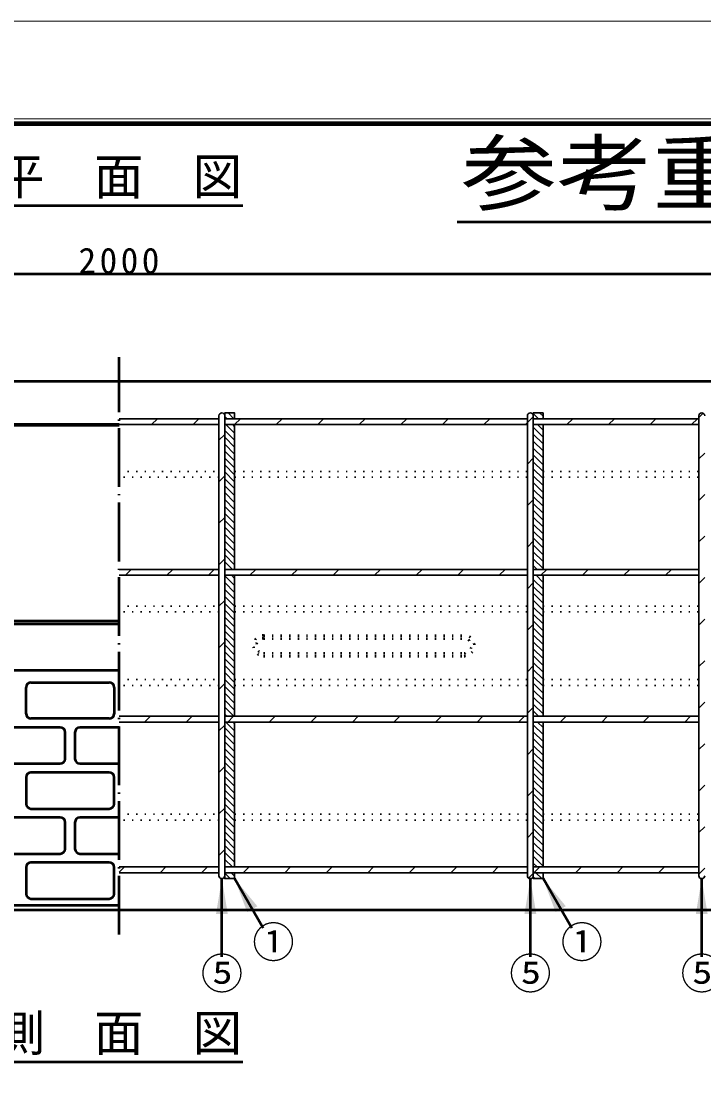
# Model space of a CAD drawing. Units: millimetres, scale not verified. Extents: x -2102 to 2102, y -1485 to 1485.
# Drawn here: x 731 to 1428, y 406 to 1485 of the extents above; entities that cross this region are included whole.
import ezdxf
from ezdxf.enums import TextEntityAlignment as Align

# ---------------------------------------------------------------- set-up
doc = ezdxf.new("R2010")
doc.units = ezdxf.units.MM
doc.header["$LTSCALE"] = 5
doc.linetypes.add('DOTTED', pattern=[1.75, 0.25, -1.5])
doc.linetypes.add('LONG_DASHED_DOTTED', pattern=[15.25, 12, -1.5, 0.25, -1.5])
doc.layers.add('0-0_V-nasSTD', color=7, linetype='Continuous', lineweight=35)
doc.layers.add('0-1_0', color=7, linetype='Continuous', lineweight=50)
doc.styles.add('ＭＳ ゴシック', font='')
doc.styles.get('ＭＳ ゴシック').set_extended_font_data('MS Gothic')

msp = doc.modelspace()

# ---------------------------------------------------------------- linework, layer by layer
at = {"layer": '0-0_V-nasSTD'}
for p, q in [((938.762, 1080.892), (940.994, 1078.66)), ((942.066, 1084.66), (948.066, 1078.66)), ((1253.762, 1084.66), (1253.762, 1081.66)), ((1253.762, 1084.09), (1259.193, 1078.66)), ((1260.264, 1084.66), (1263.762, 1081.161)), ((939.923, 1072.66), (948.762, 1063.821)), ((946.994, 1072.66), (948.762, 1070.892)), ((1253.762, 1069.948), (1263.762, 1059.948)), ((1258.121, 1072.66), (1263.762, 1067.019)), ((938.762, 1066.75), (948.762, 1056.75)), ((938.762, 1059.679), (948.762, 1049.679)), ((1253.762, 1062.877), (1263.762, 1052.877)), ((938.762, 1052.607), (948.762, 1042.607)), ((1253.762, 1055.806), (1263.762, 1045.806)), ((1253.762, 1048.734), (1263.762, 1038.734)), ((938.762, 1045.536), (948.762, 1035.536)), ((938.762, 1038.465), (948.762, 1028.465)), ((1253.762, 1041.663), (1263.762, 1031.663)), ((938.762, 1031.394), (948.762, 1021.394)), ((1253.762, 1034.592), (1263.762, 1024.592)), ((1253.762, 1027.521), (1263.762, 1017.521)), ((938.762, 1024.323), (948.762, 1014.323)), ((938.762, 1017.252), (948.762, 1007.252)), ((1253.762, 1020.45), (1263.762, 1010.45)), ((938.762, 1010.181), (948.762, 1000.181)), ((1253.762, 1013.379), (1263.762, 1003.379)), ((1253.762, 1006.308), (1263.762, 996.308)), ((938.762, 1003.11), (948.762, 993.11)), ((938.762, 996.039), (948.762, 986.039)), ((1253.762, 999.237), (1263.762, 989.237)), ((938.762, 988.968), (948.762, 978.968)), ((938.762, 981.897), (948.762, 971.897)), ((1253.762, 992.166), (1263.762, 982.166)), ((1253.762, 985.095), (1263.762, 975.095)), ((938.762, 974.826), (948.762, 964.826)), ((1253.762, 978.024), (1263.762, 968.024)), ((938.762, 967.755), (948.762, 957.755)), ((938.762, 960.684), (948.762, 950.684)), ((1253.762, 970.953), (1263.762, 960.953)), ((1253.762, 963.882), (1263.762, 953.882)), ((938.762, 953.613), (948.762, 943.613)), ((1253.762, 956.811), (1263.762, 946.811)), ((1253.762, 949.74), (1263.762, 939.74)), ((938.762, 946.541), (948.762, 936.541)), ((938.762, 939.47), (948.762, 929.47)), ((1253.762, 942.668), (1263.762, 932.668)), ((938.762, 932.399), (946.502, 924.66)), ((1253.762, 935.597), (1263.762, 925.597)), ((1253.762, 928.526), (1257.629, 924.66)), ((938.762, 925.328), (939.431, 924.66)), ((938.762, 918.257), (948.762, 908.257)), ((945.431, 918.66), (948.762, 915.328)), ((1256.558, 918.66), (1263.762, 911.455)), ((1263.629, 918.66), (1263.762, 918.526)), ((938.762, 911.186), (948.762, 901.186)), ((1253.762, 914.384), (1263.762, 904.384)), ((1253.762, 907.313), (1263.762, 897.313)), ((938.762, 904.115), (948.762, 894.115)), ((938.762, 897.044), (948.762, 887.044)), ((1253.762, 900.242), (1263.762, 890.242)), ((938.762, 889.973), (948.762, 879.973)), ((1253.762, 893.171), (1263.762, 883.171)), ((1253.762, 886.1), (1263.762, 876.1)), ((938.762, 882.902), (948.762, 872.902)), ((938.762, 875.831), (948.762, 865.831)), ((1253.762, 879.029), (1263.762, 869.029)), ((938.762, 868.76), (948.762, 858.76)), ((1253.762, 871.958), (1263.762, 861.958)), ((1253.762, 864.887), (1263.762, 854.887)), ((938.762, 861.689), (948.762, 851.689)), ((938.762, 854.618), (948.762, 844.618)), ((1253.762, 857.816), (1263.762, 847.816)), ((938.762, 847.547), (948.762, 837.547)), ((1253.762, 850.745), (1263.762, 840.745)), ((1253.762, 843.674), (1263.762, 833.674)), ((938.762, 840.475), (948.762, 830.475)), ((938.762, 833.404), (948.762, 823.404)), ((1253.762, 836.602), (1263.762, 826.602)), ((938.762, 826.333), (948.762, 816.333)), ((1253.762, 829.531), (1263.762, 819.531)), ((1253.762, 822.46), (1263.762, 812.46)), ((938.762, 819.262), (948.762, 809.262)), ((938.762, 812.191), (948.762, 802.191)), ((1253.762, 815.389), (1263.762, 805.389)), ((938.762, 805.12), (948.762, 795.12)), ((1253.762, 808.318), (1263.762, 798.318)), ((1253.762, 801.247), (1263.762, 791.247)), ((938.762, 798.049), (948.762, 788.049)), ((938.762, 790.978), (948.762, 780.978)), ((1253.762, 794.176), (1263.762, 784.176)), ((938.762, 783.907), (948.01, 774.66)), ((938.762, 776.836), (940.939, 774.66)), ((1253.762, 787.105), (1263.762, 777.105)), ((1253.762, 780.034), (1259.137, 774.66)), ((939.867, 768.66), (948.762, 759.765)), ((946.939, 768.66), (948.762, 766.836)), ((1258.066, 768.66), (1263.762, 762.963)), ((938.762, 762.694), (948.762, 752.694)), ((938.762, 755.623), (948.762, 745.623)), ((1253.762, 765.892), (1263.762, 755.892)), ((1253.762, 758.821), (1263.762, 748.821)), ((938.762, 748.552), (948.762, 738.552)), ((1253.762, 751.75), (1263.762, 741.75)), ((1253.762, 744.679), (1263.762, 734.679)), ((938.762, 741.481), (948.762, 731.481)), ((938.762, 734.409), (948.762, 724.409)), ((1253.762, 737.607), (1263.762, 727.607)), ((938.762, 727.338), (948.762, 717.338)), ((1253.762, 730.536), (1263.762, 720.536)), ((1253.762, 723.465), (1263.762, 713.465)), ((938.762, 720.267), (948.762, 710.267)), ((938.762, 713.196), (948.762, 703.196)), ((1253.762, 716.394), (1263.762, 706.394)), ((938.762, 706.125), (948.762, 696.125)), ((1253.762, 709.323), (1263.762, 699.323)), ((1253.762, 702.252), (1263.762, 692.252)), ((938.762, 699.054), (948.762, 689.054)), ((938.762, 691.983), (948.762, 681.983)), ((1253.762, 695.181), (1263.762, 685.181)), ((938.762, 684.912), (948.762, 674.912)), ((1253.762, 688.11), (1263.762, 678.11)), ((1253.762, 681.039), (1263.762, 671.039)), ((938.762, 677.841), (948.762, 667.841)), ((938.762, 670.77), (948.762, 660.77)), ((1253.762, 673.968), (1263.762, 663.968)), ((938.762, 663.699), (948.762, 653.699)), ((1253.762, 666.897), (1263.762, 656.897)), ((1253.762, 659.826), (1263.762, 649.826)), ((938.762, 656.628), (948.762, 646.628)), ((938.762, 649.557), (948.762, 639.557)), ((1253.762, 652.755), (1263.762, 642.755)), ((938.762, 642.486), (948.762, 632.486)), ((1253.762, 645.684), (1263.762, 635.684)), ((1253.762, 638.613), (1263.762, 628.613)), ((938.762, 635.414), (948.762, 625.414)), ((938.762, 628.343), (946.446, 620.66)), ((1253.762, 631.541), (1263.762, 621.541)), ((938.762, 621.272), (939.375, 620.66)), ((1253.762, 624.47), (1257.573, 620.66)), ((938.762, 614.201), (944.304, 608.66)), ((945.375, 614.66), (948.762, 611.272)), ((1253.762, 610.328), (1255.431, 608.66)), ((1256.502, 614.66), (1262.502, 608.66)), ((1263.573, 614.66), (1263.762, 614.47))]:
    msp.add_line(p, q, dxfattribs=at)
at = {"layer": '0-0_V-nasSTD', "lineweight": 50}
for p, q in [((935.762, 528.71), (935.762, 608.66)), ((978.052, 557.928), (948.762, 608.66)), ((1250.762, 528.71), (1250.762, 608.66)), ((1293.052, 557.928), (1263.762, 608.66)), ((1425.762, 528.71), (1425.762, 608.66))]:
    msp.add_line(p, q, dxfattribs=at)
at = {"layer": '0-0_V-nasSTD', "lineweight": 18}
for points in [[(-2102.5, -1485), (-2102.5, 1485), (2102.5, 1485), (2102.5, -1485)], [(-2002.5, -1385), (-2002.5, 1385), (2002.5, 1385), (2002.5, -1385)]]:
    msp.add_lwpolyline(points, close=True, dxfattribs=at)
at = {"layer": '0-0_V-nasSTD', "lineweight": 100}
msp.add_lwpolyline([(1997.5, -1380), (1997.5, 1380), (-1997.5, 1380)], dxfattribs=at)
at = {"layer": '0-0_V-nasSTD'}
for points in [[(948.762, 1078.66), (948.762, 1084.66), (938.762, 1084.66), (938.762, 1081.66)], [(1263.762, 1078.66), (1263.762, 1084.66), (1253.762, 1084.66)], [(948.762, 924.66), (948.762, 1018.836), (948.762, 1024.836), (948.762, 1072.66)], [(1263.762, 924.66), (1263.762, 1018.836), (1263.762, 1024.836), (1263.762, 1072.66)], [(1263.762, 774.66), (1263.762, 806.16), (1263.762, 812.16), (1263.762, 881.16), (1263.762, 887.16), (1263.762, 918.66)], [(948.762, 812.16), (948.762, 881.16), (948.762, 887.16), (948.762, 910.024)], [(948.762, 774.66), (948.762, 806.16), (948.762, 812.16)], [(948.762, 620.66), (948.762, 668.483), (948.762, 674.483), (948.762, 768.66)], [(1263.762, 620.66), (1263.762, 668.483), (1263.762, 674.483), (1263.762, 768.66)], [(938.762, 611.66), (938.762, 608.66), (948.762, 608.66), (948.762, 614.66), (948.762, 614.66)], [(1253.762, 611.66), (1253.762, 608.66), (1263.762, 608.66)], [(1263.762, 608.66), (1263.762, 614.66), (1263.762, 614.66)]]:
    msp.add_lwpolyline(points, dxfattribs=at)
for points in [[(929.762, 572.66), (935.762, 608.66), (941.762, 572.66)], [(948.762, 608.66), (961.566, 574.483), (971.959, 580.483)], [(1244.762, 572.66), (1250.762, 608.66), (1256.762, 572.66)], [(1263.762, 608.66), (1276.566, 574.483), (1286.959, 580.483)], [(1419.762, 572.66), (1425.762, 608.66), (1431.762, 572.66)]]:
    msp.add_solid(points, dxfattribs=at)
at = {"layer": '0-1_0'}
for p, q in [((704.359, 1296.66), (957.166, 1296.66)), ((1176.036, 1279.753), (1898.036, 1279.753)), ((-169.238, 1226.66), (1830.762, 1226.66)), ((1830.762, 1116.66), (-169.238, 1116.66)), ((830.762, 1072.66), (-169.238, 1072.66)), ((830.762, 1071.66), (-169.238, 1071.66)), ((830.762, 871.66), (-169.238, 871.66)), ((830.762, 868.66), (-169.238, 868.66)), ((-169.238, 821.66), (830.762, 821.66)), ((735.762, 777.16), (735.762, 804.16)), ((740.762, 809.16), (820.762, 809.16)), ((825.762, 804.16), (825.762, 777.16)), ((820.762, 772.16), (740.762, 772.16)), ((770.762, 763.16), (690.762, 763.16)), ((775.762, 731.16), (775.762, 758.16)), ((785.762, 758.16), (785.762, 731.16)), ((830.762, 763.16), (790.762, 763.16)), ((690.762, 726.16), (770.762, 726.16)), ((790.762, 726.16), (830.762, 726.16)), ((735.762, 712.16), (735.762, 685.16)), ((820.762, 717.16), (740.762, 717.16)), ((825.762, 685.16), (825.762, 712.16)), ((740.762, 680.16), (820.762, 680.16)), ((770.762, 671.16), (690.762, 671.16)), ((830.762, 671.16), (790.762, 671.16)), ((775.762, 639.16), (775.762, 666.16)), ((785.762, 666.16), (785.762, 639.16)), ((690.762, 634.16), (770.762, 634.16)), ((790.762, 634.16), (830.762, 634.16)), ((735.762, 620.16), (735.762, 593.16)), ((820.762, 625.16), (740.762, 625.16)), ((825.762, 593.16), (825.762, 620.16)), ((740.762, 588.16), (820.762, 588.16)), ((-169.238, 581.66), (830.762, 581.66)), ((-169.238, 576.66), (1830.762, 576.66)), ((704.359, 421.467), (957.166, 421.467))]:
    msp.add_line(p, q, dxfattribs=at)
at = {"layer": '0-1_0', "linetype": 'LONG_DASHED_DOTTED'}
msp.add_line((830.762, 551.66), (830.762, 1141.66), dxfattribs=at)
at = {"layer": '0-1_0', "lineweight": 35}
for p, q in [((932.762, 1081.66), (932.762, 611.66)), ((948.762, 1084.66), (938.762, 1084.66)), ((938.762, 1081.66), (938.762, 611.66)), ((1247.762, 1081.66), (1247.762, 611.66)), ((1253.762, 1080.674), (1247.762, 1074.674)), ((1263.762, 1084.66), (1253.762, 1084.66)), ((1253.762, 1081.66), (1253.762, 611.66)), ((1427.126, 1084.332), (1422.762, 1079.968)), ((1422.762, 1081.66), (1422.762, 611.66)), ((830.762, 1078.66), (932.762, 1078.66)), ((932.762, 1072.66), (830.762, 1072.66)), ((863.911, 1072.66), (869.911, 1078.66)), ((906.337, 1072.66), (912.337, 1078.66)), ((938.762, 1078.66), (1247.762, 1078.66)), ((938.762, 1072.66), (1247.762, 1072.66)), ((948.762, 1072.66), (948.762, 924.66)), ((954.764, 1078.66), (948.764, 1072.66)), ((991.19, 1072.66), (997.19, 1078.66)), ((1033.617, 1072.66), (1039.617, 1078.66)), ((1076.043, 1072.66), (1082.043, 1078.66)), ((1118.469, 1072.66), (1124.469, 1078.66)), ((1160.896, 1072.66), (1166.896, 1078.66)), ((1203.322, 1072.66), (1209.322, 1078.66)), ((1245.749, 1072.66), (1247.762, 1074.674)), ((1253.762, 1078.66), (1422.762, 1078.66)), ((1253.762, 1072.66), (1422.762, 1072.66)), ((1263.762, 1072.66), (1263.762, 924.66)), ((1288.175, 1072.66), (1294.175, 1078.66)), ((1330.602, 1072.66), (1336.602, 1078.66)), ((1373.028, 1072.66), (1379.028, 1078.66)), ((1415.454, 1072.66), (1421.454, 1078.66)), ((938.762, 1062.658), (932.762, 1056.658)), ((1253.762, 1038.247), (1247.762, 1032.247)), ((1428.762, 1043.542), (1422.762, 1037.542)), ((938.762, 1020.232), (932.762, 1014.232)), ((1253.762, 995.821), (1247.762, 989.821)), ((1428.762, 1001.115), (1422.762, 995.115)), ((938.762, 977.806), (932.762, 971.806)), ((1253.762, 953.394), (1247.762, 947.394)), ((1428.762, 958.689), (1422.762, 952.689)), ((938.762, 935.379), (932.762, 929.379)), ((830.762, 924.66), (932.762, 924.66)), ((932.762, 918.66), (830.762, 918.66)), ((837.19, 918.66), (843.19, 924.66)), ((879.617, 918.66), (885.617, 924.66)), ((922.043, 918.66), (928.043, 924.66)), ((938.762, 924.66), (1247.762, 924.66)), ((938.762, 918.66), (1247.762, 918.66)), ((948.762, 918.66), (948.762, 774.66)), ((964.469, 918.66), (970.469, 924.66)), ((1006.896, 918.66), (1012.896, 924.66)), ((1049.322, 918.66), (1055.322, 924.66)), ((1091.749, 918.66), (1097.749, 924.66)), ((1134.175, 918.66), (1140.175, 924.66)), ((1176.602, 918.66), (1182.602, 924.66)), ((1219.028, 918.66), (1225.028, 924.66)), ((1253.762, 924.66), (1422.762, 924.66)), ((1253.762, 918.66), (1422.762, 918.66)), ((1261.454, 918.66), (1267.454, 924.66)), ((1263.762, 918.66), (1263.762, 774.66)), ((1303.881, 918.66), (1309.881, 924.66)), ((1346.307, 918.66), (1352.307, 924.66)), ((1388.734, 918.66), (1394.734, 924.66)), ((1253.762, 910.968), (1247.762, 904.968)), ((1428.762, 916.262), (1422.762, 910.262)), ((938.762, 892.953), (932.762, 886.953)), ((1253.762, 868.542), (1247.762, 862.542)), ((1428.762, 873.836), (1422.762, 867.836)), ((938.762, 850.526), (932.762, 844.526)), ((1428.762, 831.409), (1422.762, 825.409)), ((1253.762, 826.115), (1247.762, 820.115)), ((938.762, 808.1), (932.762, 802.1)), ((1428.762, 788.983), (1422.762, 782.983)), ((1253.762, 783.689), (1247.762, 777.689)), ((830.762, 774.66), (932.762, 774.66)), ((932.762, 768.66), (830.762, 768.66)), ((856.896, 768.66), (862.896, 774.66)), ((899.322, 768.66), (905.322, 774.66)), ((938.762, 774.66), (1247.762, 774.66)), ((938.762, 768.66), (1247.762, 768.66)), ((947.749, 774.66), (941.749, 768.66)), ((948.762, 768.66), (948.762, 620.66)), ((984.175, 768.66), (990.175, 774.66)), ((1026.602, 768.66), (1032.602, 774.66)), ((1069.028, 768.66), (1075.028, 774.66)), ((1111.454, 768.66), (1117.454, 774.66)), ((1153.881, 768.66), (1159.881, 774.66)), ((1196.307, 768.66), (1202.307, 774.66)), ((1238.734, 768.66), (1244.734, 774.66)), ((1253.762, 774.66), (1422.762, 774.66)), ((1253.762, 768.66), (1422.762, 768.66)), ((1263.762, 768.66), (1263.762, 620.66)), ((1281.16, 768.66), (1287.16, 774.66)), ((1323.586, 768.66), (1329.586, 774.66)), ((1366.013, 768.66), (1372.013, 774.66)), ((1408.439, 768.66), (1414.439, 774.66)), ((938.762, 765.674), (932.762, 759.674)), ((1428.762, 746.557), (1422.762, 740.557)), ((1253.762, 741.262), (1247.762, 735.262)), ((938.762, 723.247), (932.762, 717.247)), ((1428.762, 704.13), (1422.762, 698.13)), ((1253.762, 698.836), (1247.762, 692.836)), ((938.762, 680.821), (932.762, 674.821)), ((1428.762, 661.704), (1422.762, 655.704)), ((1253.762, 656.409), (1247.762, 650.409)), ((938.762, 638.394), (932.762, 632.394)), ((830.762, 615.247), (836.175, 620.66)), ((830.762, 620.66), (932.762, 620.66)), ((872.602, 614.66), (878.602, 620.66)), ((915.028, 614.66), (921.028, 620.66)), ((938.762, 620.66), (1247.762, 620.66)), ((957.454, 614.66), (963.454, 620.66)), ((999.881, 614.66), (1005.881, 620.66)), ((1042.307, 614.66), (1048.307, 620.66)), ((1084.734, 614.66), (1090.734, 620.66)), ((1127.16, 614.66), (1133.16, 620.66)), ((1169.586, 614.66), (1175.586, 620.66)), ((1212.013, 614.66), (1218.013, 620.66)), ((1253.762, 620.66), (1422.762, 620.66)), ((1260.439, 620.66), (1254.439, 614.66)), ((1296.866, 614.66), (1302.866, 620.66)), ((1339.292, 614.66), (1345.292, 620.66)), ((1381.718, 614.66), (1387.718, 620.66)), ((1428.762, 619.277), (1422.762, 613.277)), ((932.762, 614.66), (830.762, 614.66)), ((938.762, 614.66), (1247.762, 614.66)), ((938.762, 608.66), (948.762, 608.66)), ((938.762, 608.66), (948.762, 608.66)), ((948.762, 614.66), (948.762, 608.66)), ((1253.762, 613.983), (1249.007, 609.227)), ((1253.762, 614.66), (1422.762, 614.66)), ((1253.762, 608.66), (1263.762, 608.66)), ((1253.762, 608.66), (1263.762, 608.66)), ((1263.762, 614.66), (1263.762, 608.66))]:
    msp.add_line(p, q, dxfattribs=at)
at = {"layer": '0-1_0', "linetype": 'DOTTED', "lineweight": 35}
for p, q in [((830.762, 1024.836), (932.762, 1024.836)), ((932.762, 1018.836), (830.762, 1018.836)), ((948.762, 1024.836), (1247.762, 1024.836)), ((948.762, 1018.836), (1247.762, 1018.836)), ((1263.762, 1024.836), (1422.762, 1024.836)), ((1263.762, 1018.836), (1422.762, 1018.836)), ((830.762, 887.16), (932.762, 887.16)), ((948.762, 887.16), (1247.762, 887.16)), ((1263.762, 887.16), (1422.762, 887.16)), ((932.762, 881.16), (830.762, 881.16)), ((948.762, 881.16), (1247.762, 881.16)), ((1263.762, 881.16), (1422.762, 881.16)), ((830.762, 812.16), (932.762, 812.16)), ((948.762, 812.16), (1247.762, 812.16)), ((1263.762, 812.16), (1422.762, 812.16)), ((932.762, 806.16), (830.762, 806.16)), ((948.762, 806.16), (1247.762, 806.16)), ((1263.762, 806.16), (1422.762, 806.16)), ((830.762, 674.483), (932.762, 674.483)), ((948.762, 674.483), (1247.762, 674.483)), ((1263.762, 674.483), (1422.762, 674.483)), ((932.762, 668.483), (830.762, 668.483)), ((948.762, 668.483), (1247.762, 668.483)), ((1263.762, 668.483), (1422.762, 668.483))]:
    msp.add_line(p, q, dxfattribs=at)
at = {"layer": '0-1_0', "linetype": 'DOTTED'}
for p, q in [((978.262, 857.16), (1183.262, 857.16)), ((978.262, 854.16), (1183.262, 854.16)), ((978.262, 839.16), (1183.262, 839.16)), ((978.262, 836.16), (1183.262, 836.16))]:
    msp.add_line(p, q, dxfattribs=at)
at = {"layer": '0-1_0', "lineweight": 35}
for points in [[(938.762, 1084.66), (948.762, 1084.66), (948.762, 1078.66)], [(1253.762, 1084.66), (1263.762, 1084.66), (1263.762, 1078.66)]]:
    msp.add_lwpolyline(points, dxfattribs=at)
for centre, start, end in [((935.762, 1081.66), 0, 180), ((1250.762, 1081.66), 0, 180), ((1425.762, 1081.66), 0, 180), ((935.762, 611.66), 180, 0), ((1250.762, 611.66), 180, 0), ((1425.762, 611.66), 180, 0)]:
    msp.add_arc(centre, 3, start, end, dxfattribs=at)
at = {"layer": '0-1_0', "linetype": 'DOTTED'}
for centre, radius, start, end in [((978.262, 846.66), 10.5, 90, 270), ((978.262, 846.66), 7.5, 90, 270), ((1183.262, 846.66), 10.5, 270, 90), ((1183.262, 846.66), 7.5, 270, 90)]:
    msp.add_arc(centre, radius, start, end, dxfattribs=at)
at = {"layer": '0-1_0'}
for centre, start, end in [((740.762, 804.16), 90, 180), ((820.762, 804.16), 0, 90), ((740.762, 777.16), 180, 270), ((820.762, 777.16), 270, 0), ((770.762, 758.16), 0, 90), ((790.762, 758.16), 90, 180), ((770.762, 731.16), 270, 0), ((790.762, 731.16), 180, 270), ((740.762, 712.16), 90, 180), ((820.762, 712.16), 0, 90), ((740.762, 685.16), 180, 270), ((820.762, 685.16), 270, 0), ((770.762, 666.16), 0, 90), ((790.762, 666.16), 90, 180), ((770.762, 639.16), 270, 0), ((790.762, 639.16), 180, 270), ((740.762, 620.16), 90, 180), ((820.762, 620.16), 0, 90), ((740.762, 593.16), 180, 270), ((820.762, 593.16), 270, 0)]:
    msp.add_arc(centre, 5, start, end, dxfattribs=at)

# ---------------------------------------------------------------- texts
at = {"layer": '0-0_V-nasSTD', "style": 'ＭＳ ゴシック', "width": 1.15}
msp.add_text('参考重量\u3000960kg', height=62.32, dxfattribs=at).set_placement((1180.036, 1279.753), align=Align.BOTTOM_LEFT)
at = {"layer": '0-0_V-nasSTD', "style": 'ＭＳ ゴシック'}
for s, height, p in [('平\u3000面\u3000図', 36.95, (704.359, 1296.66)), ('①', 31.67, (966.816, 518.379)), ('①', 31.67, (1281.816, 518.379)), ('⑤', 31.67, (914.199, 486.36)), ('⑤', 31.67, (1229.199, 486.36)), ('⑤', 31.67, (1404.199, 486.36)), ('側\u3000面\u3000図', 36.95, (704.359, 421.467))]:
    msp.add_text(s, height=height, dxfattribs=at).set_placement(p, align=Align.BOTTOM_LEFT)
at = {"layer": '0-0_V-nasSTD', "insert": (789.362, 1226.66), "char_height": 26.39, "attachment_point": 7, "style": 'ＭＳ ゴシック'}
msp.add_mtext('\\T1.2;2000', dxfattribs=at)

doc.saveas('drawing.dxf')
